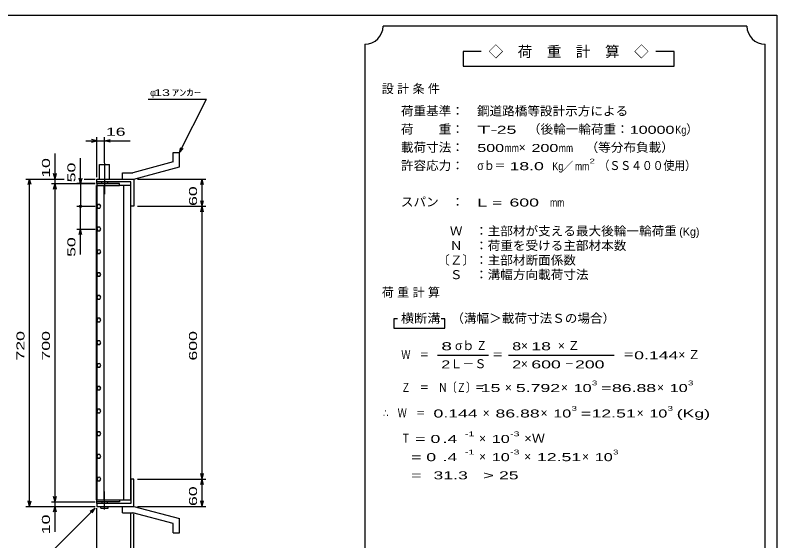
# Model space of a CAD drawing. Units: millimetres, scale not verified. Extents: x -1456 to 1385, y -1026 to 843.
# Drawn here: x -289 to 1385, y -313 to 843 of the extents above; entities that cross this region are included whole.
import ezdxf
from ezdxf.enums import TextEntityAlignment as Align

# ---------------------------------------------------------------- set-up
doc = ezdxf.new("R2010")
doc.units = ezdxf.units.MM
doc.header["$LTSCALE"] = 8
doc.linetypes.add('LONG_DASHED_DOTTED', pattern=[15.25, 12, -1.5, 0.25, -1.5])
for name, color, linetype, lineweight in [('0_2', 150, 'Continuous', 25), ('16', 3, 'Continuous', 25), ('19', 6, 'Continuous', 25), ('22', 4, 'Continuous', 25), ('24', 2, 'Continuous', 25)]:
    doc.layers.add(name, color=color, linetype=linetype, lineweight=lineweight)
doc.styles.add('ベクトル', font='')
doc.styles.get('ベクトル').set_extended_font_data('ベクトル')

msp = doc.modelspace()

# ---------------------------------------------------------------- linework, layer by layer
at = {"layer": '0_2'}
for p, q in [((-1383.2, 842.8), (1384.8, 842.8)), ((1384.8, 842.8), (1384.8, -917.2))]:
    msp.add_line(p, q, dxfattribs=at)
at = {"layer": '16'}
for p, q in [((-60, 472.5), (-110, 472.5)), ((-110, 472.5), (-110, 468)), ((-60, 468), (-60, 472.5)), ((-110.7, -223), (-110.7, 468)), ((-110.7, 468), (-110, 468)), ((-110, 468), (-60, 468)), ((-110, 468), (-110, -223)), ((-35, 468), (-110, 468)), ((-94.5, 468), (-94.5, -223)), ((-50.5, -223), (-50.5, 468)), ((-35, -223), (-35, 468)), ((-107.781, 426.379), (-110, 422.465)), ((-110, 422.465), (-107.719, 418.585)), ((-103.281, 426.415), (-107.781, 426.379)), ((-107.719, 418.585), (-103.219, 418.621)), ((-101, 422.5), (-103.281, 426.415)), ((-103.219, 418.621), (-101, 422.535)), ((-107.781, 376.379), (-110, 372.465)), ((-110, 372.465), (-107.719, 368.585)), ((-103.281, 376.415), (-107.781, 376.379)), ((-107.719, 368.585), (-103.219, 368.621)), ((-101, 372.5), (-103.281, 376.415)), ((-103.219, 368.621), (-101, 372.535)), ((-107.781, 326.379), (-110, 322.465)), ((-110, 322.465), (-107.719, 318.585)), ((-103.281, 326.415), (-107.781, 326.379)), ((-107.719, 318.585), (-103.219, 318.621)), ((-101, 322.5), (-103.281, 326.415)), ((-103.219, 318.621), (-101, 322.535)), ((-107.781, 276.379), (-110, 272.465)), ((-110, 272.465), (-107.719, 268.585)), ((-103.281, 276.415), (-107.781, 276.379)), ((-107.719, 268.585), (-103.219, 268.621)), ((-101, 272.5), (-103.281, 276.415)), ((-103.219, 268.621), (-101, 272.535)), ((-107.781, 226.379), (-110, 222.465)), ((-110, 222.465), (-107.719, 218.585)), ((-103.281, 226.415), (-107.781, 226.379)), ((-107.719, 218.585), (-103.219, 218.621)), ((-101, 222.5), (-103.281, 226.415)), ((-103.219, 218.621), (-101, 222.535)), ((-107.781, 176.379), (-110, 172.465)), ((-110, 172.465), (-107.719, 168.585)), ((-103.281, 176.415), (-107.781, 176.379)), ((-107.719, 168.585), (-103.219, 168.621)), ((-101, 172.5), (-103.281, 176.415)), ((-103.219, 168.621), (-101, 172.535)), ((-107.781, 126.379), (-110, 122.465)), ((-110, 122.465), (-107.719, 118.585)), ((-103.281, 126.415), (-107.781, 126.379)), ((-107.719, 118.585), (-103.219, 118.621)), ((-101, 122.5), (-103.281, 126.415)), ((-103.219, 118.621), (-101, 122.535)), ((-107.781, 76.379), (-110, 72.465)), ((-110, 72.465), (-107.719, 68.585)), ((-103.281, 76.415), (-107.781, 76.379)), ((-107.719, 68.585), (-103.219, 68.621)), ((-101, 72.5), (-103.281, 76.415)), ((-103.219, 68.621), (-101, 72.535)), ((-107.781, 26.379), (-110, 22.465)), ((-110, 22.465), (-107.719, 18.585)), ((-103.281, 26.415), (-107.781, 26.379)), ((-107.719, 18.585), (-103.219, 18.621)), ((-101, 22.5), (-103.281, 26.415)), ((-103.219, 18.621), (-101, 22.535)), ((-107.781, -23.621), (-110, -27.535)), ((-110, -27.535), (-107.719, -31.415)), ((-103.281, -23.585), (-107.781, -23.621)), ((-107.719, -31.415), (-103.219, -31.379)), ((-101, -27.5), (-103.281, -23.585)), ((-103.219, -31.379), (-101, -27.465)), ((-107.781, -73.621), (-110, -77.535)), ((-110, -77.535), (-107.719, -81.415)), ((-103.281, -73.585), (-107.781, -73.621)), ((-107.719, -81.415), (-103.219, -81.379)), ((-101, -77.5), (-103.281, -73.585)), ((-103.219, -81.379), (-101, -77.465)), ((-107.781, -123.621), (-110, -127.535)), ((-110, -127.535), (-107.719, -131.415)), ((-103.281, -123.585), (-107.781, -123.621)), ((-107.719, -131.415), (-103.219, -131.379)), ((-101, -127.5), (-103.281, -123.585)), ((-103.219, -131.379), (-101, -127.465)), ((-107.781, -173.621), (-110, -177.535)), ((-110, -177.535), (-107.719, -181.415)), ((-103.281, -173.585), (-107.781, -173.621)), ((-107.719, -181.415), (-103.219, -181.379)), ((-101, -177.5), (-103.281, -173.585)), ((-103.219, -181.379), (-101, -177.465)), ((-110, -223), (-110.7, -223)), ((-110, -223), (-60, -223)), ((-110, -227.5), (-110, -223)), ((-110, -223), (-35, -223)), ((-60, -227.5), (-110, -227.5)), ((-60, -223), (-60, -227.5))]:
    msp.add_line(p, q, dxfattribs=at)
at = {"layer": '19'}
for p, q in [((58, 540.5), (72, 540.5)), ((58, 520.5), (58, 540.5)), ((72, 509.5), (72, 540.5)), ((58, 520.5), (-31, 496.5)), ((-104, 482.5), (-104, 514.5)), ((-104, 514.5), (-82, 514.5)), ((-82, 482.5), (-82, 514.5)), ((-29, 482.5), (72, 509.5)), ((-54, 496.5), (-31, 496.5)), ((-54, 482.5), (-54, 496.5)), ((-110, 472.5), (-110, 482.5)), ((-110, 476.5), (-110, 482.5)), ((-110, 482.5), (-30, 482.5)), ((-35, 476.5), (-110, 476.5)), ((-99, 472.5), (-99, 476.5)), ((-87, 476.5), (-87, 472.5)), ((-54, 482.5), (-29, 482.5)), ((-35, 422.5), (-35, 476.5)), ((-30, 482.5), (-29, 481.5)), ((-29, 481.5), (-29, 422.5)), ((-29, 422.5), (-35, 422.5)), ((-29, -177.5), (-35, -177.5)), ((-35, -177.5), (-35, -231.5)), ((-29, -236.5), (-29, -177.5)), ((-110, -231.5), (-110, -221.5)), ((-110, -231.5), (-110, -237.5)), ((-35, -231.5), (-110, -231.5)), ((-99, -227.5), (-99, -231.5)), ((-87, -231.5), (-87, -227.5)), ((-110, -237.5), (-30, -237.5)), ((-101, -241.5), (-101, -237.5)), ((-101, -241.5), (-85, -241.5)), ((-85, -241.5), (-85, -237.5)), ((-54, -237.5), (-29, -237.5)), ((-54, -251.5), (-54, -237.5)), ((-30, -237.5), (-29, -236.5)), ((-29, -237.5), (72, -264.5)), ((-54, -251.5), (-31, -251.5)), ((58, -275.5), (-31, -251.5)), ((72, -295.5), (72, -264.5)), ((58, -295.5), (58, -275.5)), ((58, -295.5), (72, -295.5))]:
    msp.add_line(p, q, dxfattribs=at)
at = {"layer": '19', "linetype": 'LONG_DASHED_DOTTED'}
for p, q in [((-93, 517.5), (-93, 449.5)), ((-93, -244.5), (-93, -204.5))]:
    msp.add_line(p, q, dxfattribs=at)
at = {"layer": '22'}
for p, q in [((3, 658.5), (131, 658.5)), ((72, 540.5), (131, 658.5)), ((-110, 566.5), (-122, 569.7)), ((-110, 486.5), (-110, 574.5)), ((-93, 518.496), (-93, 574.5)), ((-93, 566.5), (-81, 569.7)), ((-134, 566.5), (-110, 566.5)), ((-122, 563.3), (-110, 566.5)), ((-110, 566.5), (-93, 566.5)), ((-81, 563.3), (-93, 566.5)), ((-93, 566.5), (-37, 566.5)), ((-202, 482.5), (-202, 538.5)), ((72, 540.5), (74.4, 552.18)), ((72, 540.5), (80, 549.3)), ((-146, 472.5), (-146, 528.5)), ((-202, 482.5), (-205.2, 494.5)), ((-202, 482.5), (-198.8, 494.5)), ((-266, 482.5), (-182, 482.5)), ((-261.2, 470.5), (-258, 482.5)), ((-254.8, 470.5), (-258, 482.5)), ((-258, -237.5), (-258, 482.5)), ((-210, 482.5), (-182, 482.5)), ((-210, 472.5), (-114, 472.5)), ((-205.2, 460.5), (-202, 472.5)), ((-202, 472.5), (-202, 482.5)), ((-198.8, 460.5), (-202, 472.5)), ((-202, -227.5), (-202, 472.5)), ((-114, 472.5), (-154, 472.5)), ((-146, 472.5), (-149.2, 484.5)), ((-142.8, 484.5), (-146, 472.5)), ((-146, 472.5), (-146, 422.5)), ((-138, 482.5), (-114, 482.5)), ((-138, 482.5), (-114, 482.5)), ((-21, 482.5), (129.4, 482.5)), ((118.2, 470.5), (121.4, 482.5)), ((124.6, 470.5), (121.4, 482.5)), ((121.4, 422.5), (121.4, 482.5)), ((-154, 422.5), (-114, 422.5)), ((-146, 372.5), (-146, 422.5)), ((-21, 422.5), (129.4, 422.5)), ((121.4, 422.5), (118.2, 434.5)), ((118.2, 410.5), (121.4, 422.5)), ((121.4, 422.5), (124.6, 434.5)), ((124.6, 410.5), (121.4, 422.5)), ((121.4, -177.5), (121.4, 422.5)), ((-154, 372.5), (-114, 372.5)), ((-149.2, 360.5), (-146, 372.5)), ((-142.8, 360.5), (-146, 372.5)), ((-146, 316.5), (-146, 372.5)), ((121.4, -177.5), (118.2, -165.5)), ((121.4, -177.5), (124.6, -165.5)), ((-21, -177.5), (129.4, -177.5)), ((118.2, -189.5), (121.4, -177.5)), ((124.6, -189.5), (121.4, -177.5)), ((121.4, -237.5), (121.4, -177.5)), ((-202, -227.5), (-205.2, -215.5)), ((-202, -227.5), (-198.8, -215.5)), ((-258, -237.5), (-261.2, -225.5)), ((-258, -237.5), (-254.8, -225.5)), ((-210, -227.5), (-114, -227.5)), ((-202, -237.5), (-202, -227.5)), ((121.4, -237.5), (118.2, -225.5)), ((121.4, -237.5), (124.6, -225.5)), ((-266, -237.5), (-114, -237.5)), ((-234, -361.5), (-114, -241.5)), ((-210, -237.5), (-114, -237.5)), ((-205.2, -249.5), (-202, -237.5)), ((-198.8, -249.5), (-202, -237.5)), ((-202, -293.5), (-202, -237.5)), ((-124.4, -247.9), (-114, -241.5)), ((-120.4, -251.9), (-114, -241.5)), ((-110, -369.5), (-110, -241.5)), ((-110, -425.5), (-110, -241.5)), ((-21, -237.5), (129.4, -237.5)), ((-35, -369.5), (-35, -253.7)), ((-29, -425.5), (-29, -253.7))]:
    msp.add_line(p, q, dxfattribs=at)
msp.add_circle((-146, 422.5), 2.4, dxfattribs=at)
at = {"layer": '24', "color": 4}
for p, q in [((1319.2, 818.8), (519.2, 818.8)), ((479.2, 778.8), (479.2, -461.2)), ((1359.2, -461.2), (1359.2, 778.8)), ((735.2, 762.8), (695.2, 762.8)), ((695.2, 762.8), (695.2, 730.8)), ((1159.2, 762.8), (1119.2, 762.8)), ((1159.2, 730.8), (1159.2, 762.8)), ((695.2, 730.8), (1159.2, 730.8)), ((551.2, 174.8), (543.2, 174.8)), ((543.2, 174.8), (543.2, 154.8)), ((655.2, 174.8), (647.2, 174.8)), ((655.2, 154.8), (655.2, 174.8)), ((543.2, 154.8), (655.2, 154.8)), ((639.2, 94.8), (751.2, 94.8)), ((795.2, 94.8), (1027.2, 94.8))]:
    msp.add_line(p, q, dxfattribs=at)
for centre, start, end in [((479.2, 818.8), 270, 0), ((1359.2, 818.8), 180, 270)]:
    msp.add_arc(centre, 40, start, end, dxfattribs=at)

# ---------------------------------------------------------------- texts
at = {"layer": '22', "color": 2, "style": 'ベクトル'}
msp.add_text('φ', height=14.66, dxfattribs=at).set_placement((7, 672.5), align=Align.MIDDLE_LEFT)
for s, height, width, p in [(' 13 ', 14.66, 1.6, (7, 672.5)), ('ｱﾝｶｰ', 14.66, 1.6, (55, 672.5)), (' 16 ', 17.6, 1.65, (-101, 586.5))]:
    msp.add_text(s, height=height, dxfattribs=dict(at, width=width)).set_placement(p, align=Align.MIDDLE_LEFT)
at = {"layer": '22', "color": 2, "style": 'ベクトル', "width": 1.65}
for s, p in [(' 10 ', (-222, 474.5)), (' 50 ', (-166, 464.5)), (' 60 ', (101.4, 412.5)), (' 50 ', (-166, 300.5)), (' 720 ', (-278, 72.5)), (' 700 ', (-222, 72.5)), (' 600 ', (101.4, 72.5)), (' 60 ', (101.4, -247.5)), (' 10 ', (-222, -309.5))]:
    msp.add_text(s, height=17.6, rotation=90, dxfattribs=at).set_placement(p, align=Align.MIDDLE_LEFT)
at = {"layer": '24', "style": 'ベクトル'}
for s, height, p in [('◇\u3000荷\u3000重\u3000計\u3000算\u3000◇', 23.46, (751.2, 762.8)), ('）', 19.35, (1185.6, 592)), ('×', 19.35, (817.6, 552)), ('／', 17.6, (913.2, 510.8)), ('(Kg)', 17.6, (1170.4, 366.8)), ('σｂ', 19.35, (677.6, 116)), ('×', 19.35, (822.4, 116)), ('Ｌ－Ｓ', 19.35, (667.2, 76)), ('×', 19.35, (822.4, 76)), ('×', 19.35, (787.2, 24)), ('×', 19.35, (910.4, 24)), ('×', 19.35, (1121.6, 24)), ('×', 19.35, (738.4, -32)), ('×', 19.35, (865.6, -32)), ('×', 19.35, (1076.8, -32)), ('×', 19.35, (730.4, -88)), ('×', 19.35, (730.4, -128)), ('×', 19.35, (829.6, -128)), ('×', 19.35, (956.8, -128))]:
    msp.add_text(s, height=height, dxfattribs=at).set_placement(p, align=Align.MIDDLE_LEFT)
for s, height, width, p in [('荷重基準：\u3000', 19.35, 1.05, (558.4, 632)), ('鋼道路橋等設計示方による', 19.35, 1.05, (725.6, 632)), ('荷\u3000\u3000重：\u3000', 19.35, 1.05, (558.4, 592)), ('（後輪一輪荷重：', 19.35, 1.05, (837.6, 592)), ('T-', 17.6, 2, (726.4, 590.8)), (' 25 ', 17.6, 1.65, (758.4, 590.8)), ('10000', 17.6, 1.5, (1061.6, 590.8)), ('Kg', 17.6, 0.85, (1161.6, 590.8)), ('載荷寸法：\u3000', 19.35, 1.05, (558.4, 552)), ('500', 17.6, 1.5, (726.4, 550.8)), ('mm', 17.6, 0.8, (786.4, 550.8)), ('200', 17.6, 1.5, (845.6, 550.8)), ('mm', 17.6, 0.8, (905.6, 550.8)), ('\u3000（等分布負載）', 19.35, 1.05, (936.8, 552)), ('許容応力：\u3000', 19.35, 1.05, (558.4, 512)), ('σｂ＝', 19.35, 0.9, (726.4, 512)), (' 18.0', 17.6, 1.65, (786.4, 510.8)), ('Kg', 17.6, 0.85, (891.2, 510.8)), ('2', 10.56, 1.5, (973.2, 522)), ('（ＳＳ４００使用）', 19.35, 0.9, (993.2, 512)), ('mm', 17.6, 0.8, (941.2, 510.8)), ('スパン\u3000：\u3000', 19.35, 1.05, (558.4, 432)), ('L =', 17.6, 1.65, (726.4, 430.8)), (' 600 ', 17.6, 1.65, (786.4, 430.8)), ('mm', 17.6, 0.8, (886.4, 430.8)), ('\u3000Ｗ\u3000：主部材が支える最大後輪一輪荷重', 19.35, 1.05, (638.4, 368)), ('\u3000Ｎ\u3000：荷重を受ける主部材本数', 19.35, 1.05, (638.4, 336)), ('〔Ｚ〕：主部材断面係数', 19.35, 1.05, (638.4, 304)), ('\u3000Ｓ\u3000：溝幅方向載荷寸法', 19.35, 1.05, (638.4, 272)), ('横断溝', 19.35, 1.1, (558.4, 176)), ('\u3000（溝幅＞載荷寸法Ｓの場合）', 19.35, 1.05, (641.6, 176)), ('8', 17.6, 1.8, (647.2, 114.8)), ('Ｚ', 19.35, 0.9, (724, 116)), ('8', 17.6, 1.5, (803.2, 114.8)), (' 18 ', 17.6, 1.65, (834.4, 114.8)), ('Ｗ\u3000＝', 19.35, 0.75, (559.2, 96)), ('0.144', 17.6, 1.65, (1071.2, 94.8)), ('2', 17.6, 1.5, (647.2, 74.8)), ('＝', 19.35, 0.9, (759.2, 96)), ('2', 17.6, 1.5, (803.2, 74.8)), (' 600 ', 17.6, 1.65, (834.4, 74.8)), (' 200 ', 17.6, 1.65, (930.4, 74.8)), ('＝', 19.35, 0.9, (1047.2, 96)), ('－', 19.35, 0.75, (918.4, 76)), ('Ｚ\u3000＝\u3000Ｎ〔Ｚ〕＝', 19.35, 0.75, (559.2, 24)), ('3', 10.56, 1.5, (978.4, 34)), ('3', 10.56, 1.5, (1189.6, 34)), (' 15 ', 17.6, 1.65, (723.2, 22.8)), ('5.792', 17.6, 1.65, (811.2, 22.8)), ('10', 17.6, 1.5, (938.4, 22.8)), ('=', 17.6, 1.7, (998.4, 22.8)), ('86.88', 17.6, 1.65, (1022.4, 22.8)), ('10', 17.6, 1.5, (1149.6, 22.8)), ('3', 10.56, 1.5, (933.6, -22)), ('3', 10.56, 1.5, (1144.8, -22)), ('∴\u3000Ｗ\u3000＝', 19.35, 0.75, (519.2, -32)), (' 0.144', 17.6, 1.65, (619.2, -33.2)), ('86.88', 17.6, 1.65, (766.4, -33.2)), ('10', 17.6, 1.5, (893.6, -33.2)), ('=', 17.6, 1.7, (953.6, -33.2)), ('12.51', 17.6, 1.65, (977.6, -33.2)), ('10', 17.6, 1.5, (1104.8, -33.2)), ('(Kg)', 17.6, 1.65, (1164.8, -33.2)), ('Ｔ', 19.35, 0.75, (559.2, -88)), (' = 0', 17.6, 1.65, (579.2, -89.2)), (' .4 ', 17.6, 1.65, (639.2, -89.2)), ('-1', 10.56, 1.65, (699.2, -78)), ('10', 17.6, 1.5, (758.4, -89.2)), ('-3', 10.56, 1.65, (798.4, -78)), ('×Ｗ', 19.35, 1.1, (829.6, -88)), ('-1', 10.56, 1.65, (699.2, -118)), ('-3', 10.56, 1.65, (798.4, -118)), ('3', 10.56, 1.5, (1024.8, -118)), ('  = 0', 17.6, 1.65, (559.2, -129.2)), (' .4 ', 17.6, 1.65, (639.2, -129.2)), ('10', 17.6, 1.5, (758.4, -129.2)), ('12.51', 17.6, 1.65, (857.6, -129.2)), ('10', 17.6, 1.5, (984.8, -129.2)), ('  =', 17.6, 1.65, (559.2, -169.2)), (' 31.3', 17.6, 1.65, (619.2, -169.2)), ('>', 17.6, 1.7, (739.2, -169.2)), (' 25 ', 17.6, 1.65, (763.2, -169.2))]:
    msp.add_text(s, height=height, dxfattribs=dict(at, width=width)).set_placement(p, align=Align.MIDDLE_LEFT)
at = {"layer": '24', "char_height": 19.35, "attachment_point": 4, "style": 'ベクトル'}
for s, insert in [('\\T1.28;設計条件', (516.4, 680)), ('\\T1.28;荷重計算', (516.4, 232)), ('\\T1.42;×Ｚ', (903.6, 116)), ('\\T1.42;×Ｚ', (1168.4, 96))]:
    msp.add_mtext(s, dxfattribs=dict(at, insert=insert))

doc.saveas('drawing.dxf')
